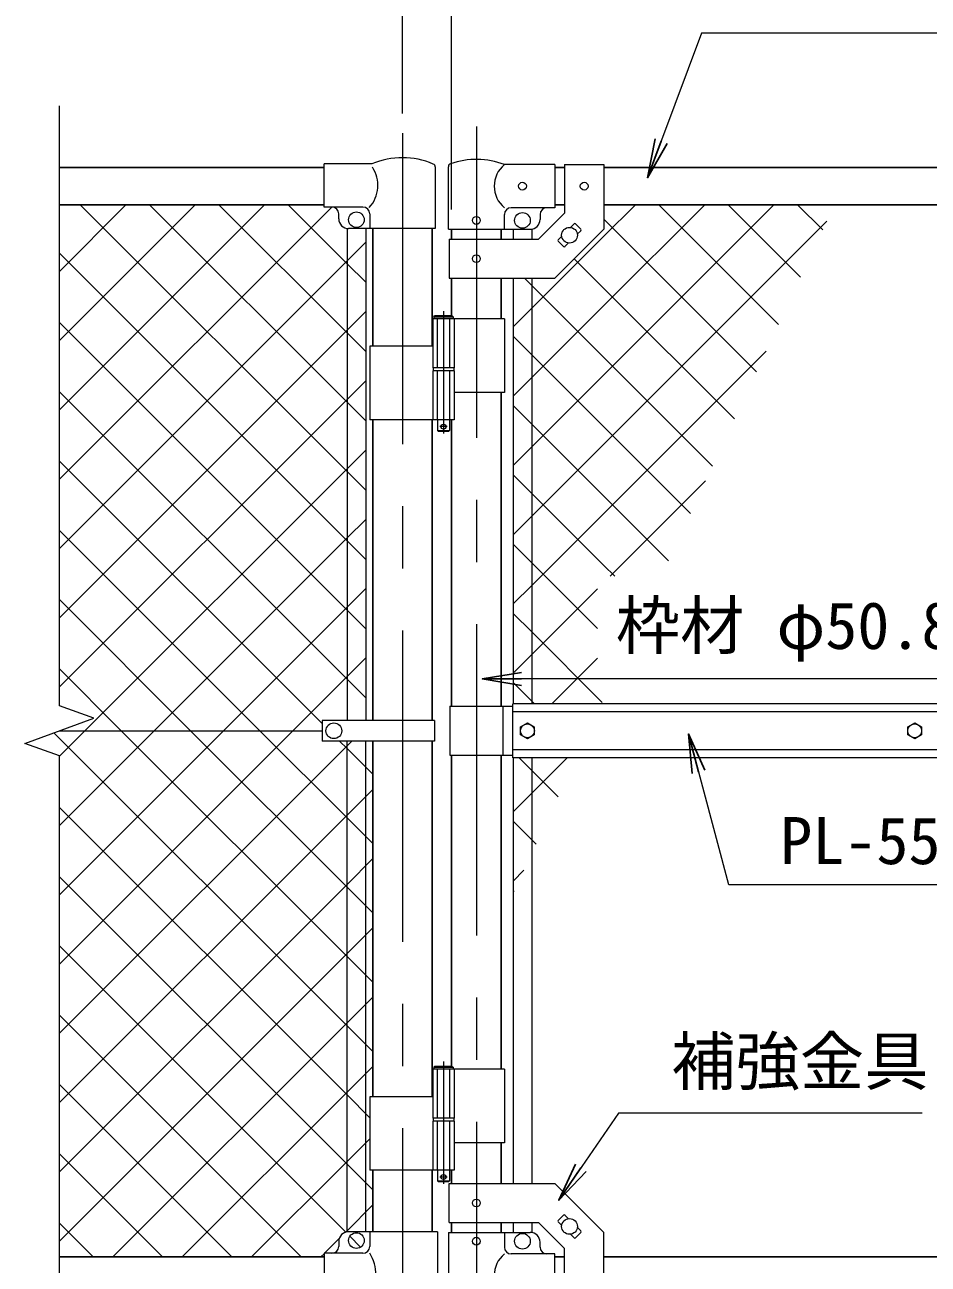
# Model space of a CAD drawing. Units: millimetres, scale not verified. Extents: x -4200 to 4200, y -2970 to 2970.
# Drawn here: x -143 to 778, y -358 to 907 of the extents above; entities that cross this region are included whole.
import ezdxf
from ezdxf.enums import TextEntityAlignment as Align

# ---------------------------------------------------------------- set-up
doc = ezdxf.new("R2010")
doc.units = ezdxf.units.MM
doc.header["$LTSCALE"] = 10
doc.linetypes.add('DASHED', pattern=[7.5, 6, -1.5])
doc.linetypes.add('USER1', pattern=[50.8, 31.75, -6.35, 6.35, -6.35])
for name, color, linetype, lineweight in [('0-1_D-BMK', 2, 'USER1', 13), ('0-2_D-STR1', 1, 'Continuous', 25), ('0-3_D-STR3', 3, 'Continuous', 13), ('0-7_D-STR-DIM', 7, 'Continuous', 13), ('0-A_D-STR-TXT', 7, 'Continuous', 13), ('0-B_D-STR2', 7, 'Continuous', 13)]:
    doc.layers.add(name, color=color, linetype=linetype, lineweight=lineweight)
doc.layers.add('0-8_0', color=7, linetype='Continuous')
doc.styles.add('ＭＳ ゴシック', font='')
doc.styles.get('ＭＳ ゴシック').set_extended_font_data('MS Gothic')

# ---------------------------------------------------------------- blocks, each defined once
blk = doc.blocks.new('_Open')
at = {"layer": '0-8_0'}
blk.add_line((-10, 1.667), (0, 0), dxfattribs=at)
blk.add_lwpolyline([(-10, -1.667), (0, 0), (-10, 0)], dxfattribs=at)

msp = doc.modelspace()

# ---------------------------------------------------------------- linework, layer by layer
at = {"layer": '0-1_D-BMK'}
for p, q in [((317.39, 803.1), (317.39, -435.29)), ((241.99, 796.61), (241.99, -699.21)), ((283.83, 614.79), (283.83, 489.9)), ((287.46, 496.87), (280.21, 496.87)), ((283.83, -151.21), (283.83, -276.1)), ((287.46, -269.13), (280.21, -269.13))]:
    msp.add_line(p, q, dxfattribs=at)
at = {"layer": '0-2_D-STR1'}
for p, q in [((161.99, 761.37), (-108.01, 761.37)), ((397.39, 761.37), (407.39, 761.37)), ((447.39, 761.37), (1081.59, 761.37)), ((161.99, 723.37), (-108.01, 723.37)), ((397.39, 723.37), (407.39, 723.37)), ((447.39, 723.37), (1081.59, 723.37)), ((211.74, 699.07), (211.74, 578.87)), ((272.24, 699.07), (272.24, 578.87)), ((291.99, 698.37), (291.99, 688.32)), ((342.79, 698.37), (342.79, 688.32)), ((291.99, 648.32), (291.99, 609.87)), ((342.79, 648.32), (342.79, 606.87)), ((342.79, 531.87), (342.79, 211.37)), ((211.74, 503.87), (211.74, 196.87)), ((272.24, 503.87), (272.24, 196.87)), ((291.99, 503.87), (291.99, 211.37)), ((211.74, 175.87), (211.74, -187.13)), ((272.24, 175.87), (272.24, -187.13)), ((291.99, 161.37), (291.99, -156.13)), ((342.79, 161.37), (342.79, -159.13)), ((342.79, -234.13), (342.79, -275.58)), ((211.74, -262.13), (211.74, -324.93)), ((272.24, -262.13), (272.24, -324.93)), ((291.99, -262.13), (291.99, -275.58)), ((291.99, -315.58), (291.99, -325.63)), ((342.79, -315.58), (342.79, -325.63)), ((161.99, -350.63), (-108.01, -350.63)), ((397.39, -350.63), (407.39, -350.63)), ((447.39, -350.63), (1081.59, -350.63))]:
    msp.add_line(p, q, dxfattribs=at)
at = {"layer": '0-3_D-STR3'}
for p, q in [((161.99, 721.07), (161.99, 765.07)), ((210.86, 765.07), (161.99, 765.07)), ((275.39, 761.92), (275.39, 699.07)), ((288.84, 698.37), (288.84, 762.06)), ((397.39, 764.37), (345.94, 764.37)), ((397.39, 764.37), (397.39, 720.37)), ((407.39, 764.57), (407.39, 714.89)), ((407.39, 764.57), (447.39, 764.57)), ((447.39, 764.57), (447.39, 698.32)), ((201.59, 721.07), (161.99, 721.07)), ((176.99, 709.07), (176.99, 714.07)), ((208.59, 714.07), (208.59, 699.07)), ((345.94, 698.37), (345.94, 713.37)), ((397.39, 720.37), (352.94, 720.37)), ((380.82, 688.32), (407.39, 714.89)), ((382.39, 713.37), (382.39, 708.37)), ((185.49, 699.07), (185.49, 196.87)), ((275.39, 699.07), (186.99, 699.07)), ((204.49, 699.07), (204.49, 196.87)), ((288.84, 698.37), (345.94, 698.37)), ((345.94, 698.37), (372.39, 698.37)), ((354.89, 698.37), (354.89, 688.32)), ((373.89, 698.37), (373.89, 688.32)), ((413.27, 700.27), (416.99, 703.98)), ((418.4, 703.98), (424.06, 698.33)), ((420.34, 693.2), (424.06, 696.91)), ((289.69, 688.32), (380.82, 688.32)), ((289.69, 688.32), (289.69, 648.32)), ((400.72, 687.72), (404.44, 691.44)), ((400.72, 686.31), (406.38, 680.65)), ((407.79, 680.65), (411.51, 684.37)), ((354.89, 648.32), (354.89, 213.87)), ((373.89, 648.32), (373.89, 213.87)), ((273.83, 608.87), (274.83, 609.87)), ((273.83, 608.87), (273.83, 606.87)), ((273.83, 608.87), (293.83, 608.87)), ((292.83, 609.87), (274.83, 609.87)), ((273.03, 606.87), (273.03, 556.87)), ((345.94, 606.87), (273.03, 606.87)), ((294.63, 606.87), (294.63, 556.87)), ((345.94, 606.87), (345.94, 531.87)), ((273.03, 578.87), (208.69, 578.87)), ((208.69, 578.87), (208.69, 503.87)), ((294.63, 556.87), (273.03, 556.87)), ((273.33, 556.87), (273.33, 553.87)), ((294.33, 556.87), (294.33, 553.87)), ((294.63, 553.87), (273.03, 553.87)), ((273.03, 553.87), (273.03, 503.87)), ((294.33, 553.87), (273.33, 553.87)), ((294.63, 553.87), (294.63, 503.87)), ((345.94, 531.87), (294.74, 531.87)), ((294.63, 503.87), (208.69, 503.87)), ((289.83, 503.87), (289.83, 492.87)), ((278.83, 491.87), (277.83, 492.87)), ((288.83, 491.87), (278.83, 491.87)), ((288.83, 491.87), (289.83, 492.87)), ((290.39, 211.37), (290.39, 161.37)), ((290.39, 211.37), (354.49, 211.37)), ((344.39, 211.37), (344.39, 161.37)), ((1174.49, 213.87), (354.49, 213.87)), ((354.49, 158.87), (354.49, 213.87)), ((1174.49, 205.87), (354.49, 205.87)), ((159.99, 196.87), (159.99, 175.87)), ((274.79, 196.87), (159.99, 196.87)), ((274.79, 196.87), (274.79, 175.87)), ((-108.01, 186.37), (159.99, 186.37)), ((274.79, 175.87), (159.99, 175.87)), ((185.49, -324.93), (185.49, 175.87)), ((204.49, -324.93), (204.49, 175.87)), ((1174.49, 166.87), (354.49, 166.87)), ((290.39, 161.37), (354.49, 161.37)), ((1174.49, 158.87), (354.49, 158.87)), ((354.89, 158.87), (354.89, -275.58)), ((373.89, 158.87), (373.89, -275.58)), ((273.03, -159.13), (273.03, -209.13)), ((345.94, -159.13), (273.03, -159.13)), ((273.83, -157.13), (274.83, -156.13)), ((273.83, -157.13), (273.83, -159.13)), ((273.83, -157.13), (293.83, -157.13)), ((292.83, -156.13), (274.83, -156.13)), ((294.63, -159.13), (294.63, -209.13)), ((345.94, -159.13), (345.94, -234.13)), ((273.03, -187.13), (208.69, -187.13)), ((208.69, -187.13), (208.69, -262.13)), ((294.63, -209.13), (273.03, -209.13)), ((294.63, -212.13), (273.03, -212.13)), ((273.03, -212.13), (273.03, -262.13)), ((273.33, -209.13), (273.33, -212.13)), ((294.33, -212.13), (273.33, -212.13)), ((294.33, -209.13), (294.33, -212.13)), ((294.63, -212.13), (294.63, -262.13)), ((345.94, -234.13), (294.74, -234.13)), ((294.63, -262.13), (208.69, -262.13)), ((289.83, -262.13), (289.83, -273.13)), ((278.83, -274.13), (277.83, -273.13)), ((288.83, -274.13), (278.83, -274.13)), ((288.83, -274.13), (289.83, -273.13)), ((289.69, -315.58), (289.69, -275.58)), ((289.69, -315.58), (380.82, -315.58)), ((354.89, -315.58), (354.89, -325.63)), ((373.89, -315.58), (373.89, -325.63)), ((380.82, -315.58), (407.39, -342.15)), ((400.72, -313.57), (406.38, -307.92)), ((400.72, -314.99), (404.44, -318.7)), ((407.79, -307.92), (411.51, -311.63)), ((277.69, -324.93), (186.99, -324.93)), ((208.59, -324.93), (208.59, -339.93)), ((277.69, -324.93), (277.69, -390.93)), ((288.84, -325.63), (345.94, -325.63)), ((288.84, -325.63), (288.84, -389.33)), ((345.94, -325.63), (345.94, -340.63)), ((345.94, -325.63), (372.39, -325.63)), ((413.27, -327.53), (416.99, -331.25)), ((418.4, -331.25), (424.06, -325.59)), ((420.34, -320.46), (424.06, -324.18)), ((447.39, -391.83), (447.39, -325.58)), ((176.99, -334.93), (176.99, -339.93)), ((382.39, -340.63), (382.39, -335.63)), ((201.59, -346.93), (161.99, -346.93)), ((161.99, -346.93), (161.99, -390.93)), ((397.39, -347.63), (352.94, -347.63)), ((397.39, -391.63), (397.39, -347.63)), ((407.39, -391.83), (407.39, -342.15))]:
    msp.add_line(p, q, dxfattribs=at)
at = {"layer": '0-3_D-STR3', "linetype": 'DASHED'}
for p, q in [((277.53, 606.87), (277.53, 556.87)), ((290.13, 606.87), (290.13, 556.87)), ((277.53, 553.87), (277.53, 503.87)), ((290.13, 553.87), (290.13, 503.87)), ((277.53, -159.13), (277.53, -209.13)), ((290.13, -159.13), (290.13, -209.13)), ((277.53, -212.13), (277.53, -262.13)), ((290.13, -212.13), (290.13, -262.13))]:
    msp.add_line(p, q, dxfattribs=at)
at = {"layer": '0-3_D-STR3'}
for points in [[(289.69, 648.32), (397.39, 648.32), (447.39, 698.32)], [(292.83, 609.87), (293.83, 608.87), (293.83, 606.87)], [(277.83, 503.87), (277.83, 492.87), (289.83, 492.87)], [(292.83, -156.13), (293.83, -157.13), (293.83, -159.13)], [(277.83, -262.13), (277.83, -273.13), (289.83, -273.13)], [(289.69, -275.58), (397.39, -275.58), (447.39, -325.58)]]:
    msp.add_lwpolyline(points, dxfattribs=at)
for points in [[(369.49, 194.47), (376.51, 190.42), (376.51, 182.32), (369.49, 178.27), (362.48, 182.32), (362.48, 190.42)], [(764.49, 194.47), (771.51, 190.42), (771.51, 182.32), (764.49, 178.27), (757.48, 182.32), (757.48, 190.42)]]:
    msp.add_lwpolyline(points, close=True, dxfattribs=at)
for centre, radius in [((364.39, 742.37), 4), ((427.39, 742.32), 4), ((194.99, 708.07), 8), ((317.39, 707.37), 4), ((364.39, 707.37), 8), ((412.39, 692.32), 8), ((317.39, 668.32), 4), ((283.83, 496.87), 2.5), ((171.99, 186.37), 8), ((369.49, 186.37), 7.03), ((764.49, 186.37), 7.03), ((283.83, -269.13), 2.5), ((317.39, -295.58), 4), ((412.39, -319.58), 8), ((194.99, -333.93), 8), ((364.39, -334.63), 8), ((317.39, -334.63), 4)]:
    msp.add_circle(centre, radius, dxfattribs=at)
for centre, radius, start, end in [((183.46, 743.12), 33.4, 317.7041, 33.64086), ((241.99, 691.37), 80, 66.89371, 112.90125), ((272.09, 761.92), 3.3, 0, 66.89371), ((292.14, 762.06), 3.3, 109.22051, 180), ((317.39, 689.64), 80, 69.0916, 109.22051), ((364.14, 742.37), 28.55, 129.59418, 230.40582), ((169.99, 714.07), 7, 0, 90), ((186.99, 709.07), 10, 180, 270), ((201.59, 714.07), 7, 0, 90), ((352.94, 713.37), 7, 90, 180), ((389.39, 713.37), 7, 90, 180), ((372.39, 708.37), 10, 270, 0), ((417.69, 703.28), 1, 45, 135), ((423.35, 697.62), 1, 315, 45), ((401.43, 687.01), 1, 135, 225), ((407.09, 681.36), 1, 225, 315), ((401.43, -314.28), 1, 135, 225), ((407.09, -308.62), 1, 45, 135), ((186.99, -334.93), 10, 90, 180), ((372.39, -335.63), 10, 0, 90), ((423.35, -324.89), 1, 315, 45), ((169.99, -339.93), 7, 270, 0), ((201.59, -339.93), 7, 270, 0), ((352.94, -340.63), 7, 180, 270), ((389.39, -340.63), 7, 180, 270), ((417.69, -330.54), 1, 225, 315), ((174.38, -368.93), 40.68, 327.25964, 32.74036), ((364.14, -369.63), 28.55, 129.59418, 230.40582)]:
    msp.add_arc(centre, radius, start, end, dxfattribs=at)
at = {"layer": '0-7_D-STR-DIM'}
for p, q in [((241.99, 816.61), (241.99, 1151.37)), ((291.99, 718.37), (291.99, 1031.37)), ((-108.01, 212.02), (-108.01, 824.37)), ((-72.77, 199.19), (-108.01, 212.02)), ((-143.25, 173.54), (-72.77, 199.19)), ((-108.01, 160.72), (-143.25, 173.54)), ((-108.01, -531.63), (-108.01, 160.72))]:
    msp.add_line(p, q, dxfattribs=at)
at = {"layer": '0-A_D-STR-TXT'}
for points in [[(1083.32, 898.46), (547.12, 898.46), (492.56, 752.8)], [(943.38, 239.34), (522.55, 239.34), (325.4, 239.34)], [(916.13, 29.11), (574.85, 29.11), (534.34, 181.26)], [(772.3, -204.05), (462.24, -204.05), (402.53, -291.19)]]:
    msp.add_lwpolyline(points, dxfattribs=at)
at = {"layer": '0-B_D-STR2'}
for p, q in [((-108.01, 655.4), (-40.04, 723.37)), ((-108.01, 584.69), (30.67, 723.37)), ((-108.01, 513.98), (101.38, 723.37)), ((185.49, 451.06), (-86.81, 723.37)), ((185.49, 521.77), (-16.1, 723.37)), ((185.49, 592.48), (54.61, 723.37)), ((185.49, 663.2), (125.32, 723.37)), ((447.39, 691.2), (479.56, 723.37)), ((447.39, 620.49), (550.27, 723.37)), ((447.39, 549.78), (620.98, 723.37)), ((625.69, 601.17), (503.49, 723.37)), ((648.17, 649.4), (574.2, 723.37)), ((670.66, 697.62), (644.91, 723.37)), ((-108.01, 443.26), (169.79, 721.07)), ((603.2, 552.95), (447.39, 708.76)), ((447.39, 479.07), (674.79, 706.47)), ((185.49, 666.05), (204.49, 685.05)), ((373.89, 617.7), (447.39, 691.2)), ((185.49, 380.35), (-108.01, 673.85)), ((-108.01, 372.55), (185.49, 666.05)), ((204.49, 644.2), (185.49, 663.2)), ((373.89, 546.99), (447.39, 620.49)), ((185.49, 595.34), (204.49, 614.34)), ((354.89, 598.7), (373.89, 617.7)), ((185.49, 309.64), (-108.01, 603.14)), ((-108.01, 301.84), (185.49, 595.34)), ((204.49, 573.48), (185.49, 592.48)), ((373.89, 570.13), (354.89, 589.13)), ((447.39, 496.63), (373.89, 570.13)), ((447.39, 408.36), (613, 573.97)), ((354.89, 527.99), (373.89, 546.99)), ((373.89, 476.28), (447.39, 549.78)), ((185.49, 238.93), (-108.01, 532.43)), ((185.49, 524.63), (204.49, 543.63)), ((-108.01, 231.13), (185.49, 524.63)), ((204.49, 502.77), (185.49, 521.77)), ((373.89, 499.42), (354.89, 518.42)), ((447.39, 425.92), (373.89, 499.42)), ((535.74, 408.28), (447.39, 496.63)), ((185.49, 453.92), (204.49, 472.92)), ((354.89, 457.28), (373.89, 476.28)), ((373.89, 405.57), (447.39, 479.07)), ((159.99, 193.72), (-108.01, 461.72)), ((-82.06, 186.37), (185.49, 453.92)), ((204.49, 432.06), (185.49, 451.06)), ((453.86, 344.12), (551.22, 441.48)), ((513.25, 360.05), (447.39, 425.92)), ((354.89, 386.57), (373.89, 405.57)), ((373.89, 334.86), (447.39, 408.36)), ((185.49, 383.21), (204.49, 402.21)), ((96.63, 186.37), (-108.01, 391.01)), ((-11.35, 186.37), (185.49, 383.21)), ((204.49, 361.35), (185.49, 380.35)), ((185.49, 312.5), (204.49, 331.5)), ((354.89, 315.86), (373.89, 334.86)), ((25.92, 186.37), (-108.01, 320.3)), ((59.36, 186.37), (185.49, 312.5)), ((204.49, 290.64), (185.49, 309.64)), ((185.49, 241.79), (204.49, 260.79)), ((394.32, 213.87), (441.09, 260.64)), ((-44.79, 186.37), (-108.01, 249.59)), ((130.07, 186.37), (185.49, 241.79)), ((204.49, 219.93), (185.49, 238.93)), ((-108.01, 160.42), (-82.06, 186.37)), ((-108.01, 89.71), (-11.35, 186.37)), ((-108.01, 19), (59.36, 186.37)), ((-108.01, -51.71), (130.07, 186.37)), ((185.49, -43.91), (-44.79, 186.37)), ((185.49, 26.8), (25.92, 186.37)), ((185.49, 97.51), (96.63, 186.37)), ((185.49, 100.37), (211.74, 126.62)), ((-108.01, -193.13), (185.49, 100.37)), ((211.74, 71.26), (185.49, 97.51)), ((185.49, 29.66), (211.74, 55.91)), ((354.89, 33.02), (365.87, 44)), ((-108.01, -263.84), (185.49, 29.66)), ((211.74, 0.55), (185.49, 26.8)), ((355.84, 22.49), (354.89, 23.44)), ((185.49, -41.05), (211.74, -14.8)), ((184.12, -325.38), (-108.01, -33.25)), ((-108.01, -334.55), (185.49, -41.05)), ((211.74, -70.16), (185.49, -43.91)), ((185.49, -111.76), (211.74, -85.51)), ((138.66, -350.63), (-108.01, -103.96)), ((-53.38, -350.63), (185.49, -111.76)), ((185.49, -182.47), (211.74, -156.22)), ((67.95, -350.63), (-108.01, -174.68)), ((17.33, -350.63), (185.49, -182.47)), ((-2.76, -350.63), (-108.01, -245.39)), ((-73.47, -350.63), (-108.01, -316.1)), ((162.45, -346.93), (177.5, -331.89)), ((199.34, -340.61), (188.31, -329.58)), ((158.75, -350.63), (161.99, -347.4))]:
    msp.add_line(p, q, dxfattribs=at)
for points in [[(580.71, 504.73), (447.39, 638.05), (417.26, 668.18)], [(558.23, 456.5), (447.39, 567.34), (373.89, 640.84), (366.41, 648.32)], [(458.48, 344.12), (447.39, 355.2), (373.89, 428.7), (354.89, 447.7)], [(441.09, 290.79), (373.89, 357.99), (354.89, 376.99)], [(354.89, 245.15), (373.89, 264.15), (441.09, 331.35)], [(445.79, 215.38), (373.89, 287.28), (354.89, 306.28)], [(376.6, 213.87), (373.89, 216.57), (354.89, 235.57)], [(211.74, -140.87), (185.49, -114.62), (-113.5, 184.37)], [(-108.01, -122.42), (185.49, 171.08), (190.28, 175.87)], [(211.74, 141.97), (185.49, 168.22), (177.84, 175.87)], [(354.89, 103.73), (373.89, 122.73), (410.03, 158.87)], [(400.82, 118.94), (373.89, 145.86), (360.89, 158.87)], [(208.69, -208.53), (185.49, -185.33), (-108.01, 108.17)], [(378.33, 70.71), (373.89, 75.15), (354.89, 94.15)], [(211.74, -282.29), (185.49, -256.04), (-108.01, 37.46)], [(88.04, -350.63), (185.49, -253.18), (208.69, -229.98)], [(183.97, -325.42), (185.49, -323.9), (211.74, -297.65)]]:
    msp.add_lwpolyline(points, dxfattribs=at)

# ---------------------------------------------------------------- block references
at = {"layer": '0-A_D-STR-TXT', "xscale": 4, "yscale": 4}
for p, rotation in [((491.85, 750.93), 249.46512), ((323.4, 239.34), 180), ((533.82, 183.19), 104.91069), ((401.4, -292.84), 235.58239)]:
    msp.add_blockref('_Open', p, dxfattribs=dict(at, rotation=rotation))

# ---------------------------------------------------------------- texts
at = {"layer": '0-A_D-STR-TXT', "style": 'ＭＳ ゴシック'}
for s, p in [('枠材 φ50.8x1.6', (459.62, 255.48)), ('PL-55x1.6', (627.3, 35.86)), ('補強金具', (516.21, -189.43))]:
    msp.add_text(s, height=48.09, dxfattribs=at).set_placement(p, align=Align.BOTTOM_LEFT)

doc.saveas('drawing.dxf')
